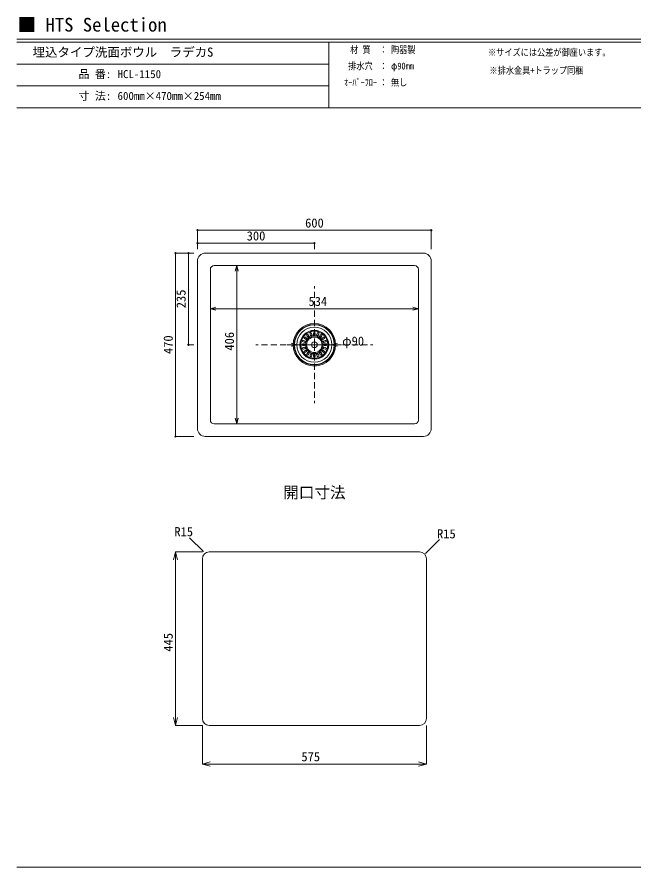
# Model space of a CAD drawing. Units: millimetres, scale not verified, with parts at other scales. Extents: x -1603 to 1603, y -1099 to 1081.
# Drawn here: x -1603 to -22, y -1099 to 1081 of the extents above; entities that cross this region are included whole.
import ezdxf
from ezdxf.enums import TextEntityAlignment as Align

# ---------------------------------------------------------------- set-up
doc = ezdxf.new("R2010")
doc.units = ezdxf.units.MM
doc.header["$LTSCALE"] = 8
doc.header["$PDMODE"] = 32
doc.header["$PDSIZE"] = 3.2
doc.linetypes.add('DASHED2', pattern=[3, 2, -1])
doc.layers.add('0-0', color=7, linetype='Continuous', lineweight=15)
doc.layers.add('F-0', color=7, linetype='Continuous', lineweight=15)
doc.styles.add('ＭＳ ゴシック', font='')
doc.styles.get('ＭＳ ゴシック').set_extended_font_data('MS Gothic')

msp = doc.modelspace()

# ---------------------------------------------------------------- linework, layer by layer
at = {"layer": '0-0'}
for p, q in [((-1140.021, 533.879), (-540.021, 533.879)), ((-1140.021, 533.879), (-1140.021, 485.336)), ((-540.021, 533.879), (-540.021, 485.336)), ((-1140.021, 500.728), (-840.021, 500.728)), ((-1140.021, 500.728), (-1140.021, 485.336)), ((-840.021, 500.728), (-840.021, 485.336)), ((-1196.524, 475.228), (-1196.524, 5.228)), ((-1196.524, 475.228), (-1149.297, 475.228)), ((-1163.505, 475.228), (-1163.505, 240.228)), ((-1163.505, 475.228), (-1149.297, 475.228)), ((-1120.021, 475.228), (-560.021, 475.228)), ((-1140.021, 455.228), (-1140.021, 444.228)), ((-1140.021, 444.228), (-1140.021, 25.228)), ((-1097.021, 443.228), (-583.021, 443.228)), ((-1039.368, 443.228), (-1043.25, 428.739)), ((-1039.368, 443.228), (-1039.368, 37.228)), ((-1039.368, 443.228), (-1035.486, 428.739)), ((-540.021, 455.228), (-540.021, 444.228)), ((-540.021, 25.228), (-540.021, 444.228)), ((-1107.021, 47.228), (-1107.021, 433.228)), ((-1107.021, 422.228), (-1107.021, 411.228)), ((-573.021, 47.228), (-573.021, 433.228)), ((-573.021, 422.228), (-573.021, 411.228)), ((-1107.021, 332.718), (-1092.532, 336.6)), ((-1107.021, 332.718), (-573.021, 332.718)), ((-1107.021, 332.718), (-1092.532, 328.836)), ((-573.021, 332.718), (-587.51, 336.6)), ((-573.021, 332.718), (-587.51, 328.836)), ((-856.333, 259.278), (-859.272, 263.323)), ((-853.097, 261.629), (-856.036, 265.674)), ((-849.648, 263.386), (-851.193, 268.142)), ((-845.844, 264.622), (-847.389, 269.378)), ((-842.021, 265.228), (-842.021, 270.228)), ((-838.021, 265.228), (-838.021, 270.228)), ((-834.197, 264.622), (-832.652, 269.378)), ((-830.393, 263.386), (-828.848, 268.142)), ((-826.944, 261.629), (-824.005, 265.674)), ((-823.708, 259.278), (-820.769, 263.323)), ((-1163.505, 240.228), (-1149.297, 240.228)), ((-885.021, 240.228), (-910.021, 240.228)), ((-885.021, 240.228), (-910.021, 240.228)), ((-899.521, 240.228), (-780.521, 240.228)), ((-885.021, 240.228), (-899.51, 244.11)), ((-885.021, 240.228), (-899.51, 244.11)), ((-885.021, 240.228), (-899.51, 236.346)), ((-885.021, 240.228), (-899.51, 236.346)), ((-885.021, 240.228), (-795.021, 240.228)), ((-885.021, 240.228), (-795.021, 240.228)), ((-865.021, 242.228), (-870.021, 242.228)), ((-864.415, 246.051), (-869.17, 247.596)), ((-863.179, 249.855), (-867.934, 251.401)), ((-861.422, 253.305), (-865.467, 256.243)), ((-859.071, 256.541), (-863.116, 259.48)), ((-820.971, 256.541), (-816.926, 259.48)), ((-818.62, 253.305), (-814.575, 256.243)), ((-816.862, 249.855), (-812.107, 251.401)), ((-815.626, 246.051), (-810.871, 247.596)), ((-815.021, 242.228), (-810.021, 242.228)), ((-815.021, 242.228), (-810.021, 242.228)), ((-795.021, 240.228), (-780.532, 244.11)), ((-795.021, 240.228), (-780.532, 244.11)), ((-795.021, 240.228), (-770.021, 240.228)), ((-795.021, 240.228), (-780.532, 236.346)), ((-795.021, 240.228), (-780.532, 236.346)), ((-865.021, 238.228), (-870.021, 238.228)), ((-864.415, 234.405), (-869.17, 232.86)), ((-863.179, 230.6), (-867.934, 229.055)), ((-861.422, 227.151), (-865.467, 224.212)), ((-859.071, 223.915), (-863.116, 220.976)), ((-856.333, 221.178), (-859.272, 217.133)), ((-853.097, 218.827), (-856.036, 214.782)), ((-826.944, 218.827), (-824.005, 214.782)), ((-823.708, 221.178), (-820.769, 217.133)), ((-820.971, 223.915), (-816.926, 220.976)), ((-818.62, 227.151), (-814.575, 224.212)), ((-816.862, 230.6), (-812.107, 229.055)), ((-815.626, 234.405), (-810.871, 232.86)), ((-815.021, 238.228), (-810.021, 238.228)), ((-815.021, 238.228), (-810.021, 238.228)), ((-849.648, 217.07), (-851.193, 212.314)), ((-845.844, 215.833), (-847.389, 211.078)), ((-842.021, 215.228), (-842.021, 210.228)), ((-838.021, 215.228), (-838.021, 210.228)), ((-834.197, 215.833), (-832.652, 211.078)), ((-830.393, 217.07), (-828.848, 212.314)), ((-1039.368, 37.228), (-1043.25, 51.717)), ((-1039.368, 37.228), (-1035.486, 51.717)), ((-1097.021, 37.228), (-583.021, 37.228)), ((-1196.524, 5.228), (-1149.297, 5.228)), ((-1120.021, 5.228), (-560.021, 5.228)), ((-1125.016, -290.298), (-1160.371, -254.943)), ((-554.424, -294.811), (-519.069, -259.456)), ((-1196.524, -291.159), (-1201.959, -311.443)), ((-1196.524, -291.159), (-1196.524, -736.159)), ((-1196.524, -291.159), (-1191.088, -311.443)), ((-1196.524, -291.159), (-1127.521, -291.159)), ((-570.021, -291.159), (-1110.021, -291.159)), ((-1127.521, -718.659), (-1127.521, -308.659)), ((-552.521, -718.659), (-552.521, -308.659)), ((-1196.524, -736.159), (-1201.959, -715.874)), ((-1196.524, -736.159), (-1191.088, -715.874)), ((-1196.524, -736.159), (-1127.521, -736.159)), ((-1127.521, -835.216), (-1127.521, -736.159)), ((-1110.021, -736.159), (-570.021, -736.159)), ((-552.521, -835.216), (-552.521, -736.159)), ((-1127.521, -835.216), (-1107.236, -829.781)), ((-1127.521, -835.216), (-552.521, -835.216)), ((-1127.521, -835.216), (-1107.236, -840.651)), ((-552.521, -835.216), (-572.805, -829.781)), ((-552.521, -835.216), (-572.805, -840.651))]:
    msp.add_line(p, q, dxfattribs=at)
at = {"layer": '0-0', "linetype": 'DASHED2'}
for q in [(-840.021, 390.228), (-990.021, 240.228), (-690.021, 240.228), (-840.021, 90.228)]:
    msp.add_line((-840.021, 240.228), q, dxfattribs=at)
at = {"layer": '0-0'}
for radius in [54.5, 52, 51, 45, 45, 37, 36.5, 34.5, 22.5, 19.85, 7.5]:
    msp.add_circle((-840.021, 240.228), radius, dxfattribs=at)
for centre, radius, start, end in [((-1120.021, 455.228), 20, 90, 180), ((-560.021, 455.228), 20, 0, 90), ((-1097.021, 433.228), 10, 90, 180), ((-583.021, 433.228), 10, 0, 90), ((-857.654, 264.498), 2, 36, 216), ((-840.021, 240.228), 25.75, 121.54536, 130.45464), ((-854.715, 260.453), 2, 216, 36), ((-849.291, 268.76), 2, 18, 198), ((-840.021, 240.228), 25.75, 103.54536, 112.45464), ((-847.746, 264.004), 2, 198, 18), ((-840.021, 270.228), 2, 0, 180), ((-840.021, 240.228), 25.75, 85.54536, 94.45464), ((-840.021, 265.228), 2, 180, 0), ((-832.295, 264.004), 2, 162, 342), ((-840.021, 240.228), 25.75, 67.54536, 76.45464), ((-830.75, 268.76), 2, 342, 162), ((-825.326, 260.453), 2, 144, 324), ((-840.021, 240.228), 25.75, 49.54536, 58.45464), ((-822.387, 264.498), 2, 324, 144), ((-870.021, 240.228), 2, 90, 270), ((-868.552, 249.498), 2, 72, 252), ((-864.291, 257.862), 2, 54, 234), ((-840.021, 240.228), 25.75, 175.54536, 184.45464), ((-840.021, 240.228), 25.75, 157.54536, 166.45464), ((-865.021, 240.228), 2, 270, 90), ((-863.797, 247.953), 2, 252, 72), ((-840.021, 240.228), 25.75, 139.54536, 148.45464), ((-860.246, 254.923), 2, 234, 54), ((-819.795, 254.923), 2, 126, 306), ((-840.021, 240.228), 25.75, 31.54536, 40.45464), ((-816.244, 247.953), 2, 108, 288), ((-815.021, 240.228), 2, 90, 270), ((-815.021, 240.228), 2, 90, 270), ((-815.75, 257.862), 2, 306, 126), ((-840.021, 240.228), 25.75, 13.54536, 22.45464), ((-840.021, 240.228), 25.75, 355.54536, 4.45464), ((-840.021, 240.228), 25.75, 355.54536, 4.45464), ((-811.489, 249.498), 2, 288, 108), ((-810.021, 240.228), 2, 270, 90), ((-810.021, 240.228), 2, 270, 90), ((-868.552, 230.957), 2, 108, 288), ((-864.291, 222.594), 2, 126, 306), ((-840.021, 240.228), 25.75, 193.54536, 202.45464), ((-863.797, 232.503), 2, 288, 108), ((-840.021, 240.228), 25.75, 211.54536, 220.45464), ((-860.246, 225.533), 2, 306, 126), ((-840.021, 240.228), 25.75, 229.54536, 238.45464), ((-854.715, 220.003), 2, 324, 144), ((-847.746, 216.452), 2, 342, 162), ((-832.295, 216.452), 2, 18, 198), ((-825.326, 220.003), 2, 36, 216), ((-840.021, 240.228), 25.75, 301.54536, 310.45464), ((-819.795, 225.533), 2, 54, 234), ((-840.021, 240.228), 25.75, 319.54536, 328.45464), ((-816.244, 232.503), 2, 72, 252), ((-815.75, 222.594), 2, 234, 54), ((-840.021, 240.228), 25.75, 337.54536, 346.45464), ((-811.489, 230.957), 2, 252, 72), ((-857.654, 215.957), 2, 144, 324), ((-849.291, 211.696), 2, 162, 342), ((-840.021, 240.228), 25.75, 247.54536, 256.45464), ((-840.021, 215.228), 2, 0, 180), ((-840.021, 240.228), 25.75, 265.54536, 274.45464), ((-840.021, 210.228), 2, 180, 0), ((-840.021, 240.228), 25.75, 283.54536, 292.45464), ((-830.75, 211.696), 2, 198, 18), ((-822.387, 215.957), 2, 216, 36), ((-1097.021, 47.228), 10, 180, 270), ((-583.021, 47.228), 10, 270, 0), ((-1120.021, 25.228), 20, 180, 270), ((-560.021, 25.228), 20, 270, 0), ((-1110.021, -308.659), 17.5, 90, 180), ((-570.021, -308.659), 17.5, 0, 90), ((-1110.021, -718.659), 17.5, 180, 270), ((-570.021, -718.659), 17.5, 270, 0)]:
    msp.add_arc(centre, radius, start, end, dxfattribs=at)
for p in [(-1140.021, 533.879), (-540.021, 533.879), (-1140.021, 500.728), (-840.021, 500.728), (-1196.524, 475.228), (-1163.505, 475.228), (-1163.505, 240.228), (-1196.524, 5.228)]:
    msp.add_point(p, dxfattribs=at)
at = {"layer": 'F-0'}
for p, q in [((1603.255, 1024.057), (-1603.338, 1024.057)), ((1603.255, 1016.057), (-1603.338, 1016.057)), ((-803.338, 1016.057), (-803.338, 848.057)), ((-803.338, 960.057), (-1603.338, 960.057)), ((-803.338, 904.057), (-1603.338, 904.057)), ((1603.255, 848.057), (-1603.338, 848.057)), ((-1603.338, -1099.302), (1603.255, -1099.302))]:
    msp.add_line(p, q, dxfattribs=at)

# ---------------------------------------------------------------- texts
at = {"layer": '0-0', "style": 'ＭＳ ゴシック'}
for s, height, p in [('600', 23.46, (-863.771, 533.879)), ('300', 23.46, (-1013.771, 500.728)), ('534', 23.46, (-855.021, 332.718)), ('φ90', 23.46, (-768.668, 230.832)), ('開口寸法', 29.33, (-920.021, -162.179)), ('R15', 23.46, (-1199.328, -258.011)), ('R15', 23.46, (-525.069, -263.456)), ('575', 23.46, (-873.271, -835.216))]:
    msp.add_text(s, height=height, dxfattribs=at).set_placement(p, align=Align.BOTTOM_LEFT)
for s, p in [('235', (-1163.505, 333.978)), ('470', (-1196.524, 216.478)), ('406', (-1039.368, 225.228)), ('445', (-1196.524, -546.909))]:
    msp.add_text(s, height=23.46, rotation=90, dxfattribs=at).set_placement(p, align=Align.BOTTOM_LEFT)
at = {"layer": 'F-0', "style": 'ＭＳ ゴシック'}
for s, height, p in [('■ HTS Selection', 35.19, (-1602.187, 1032.933)), ('埋込タイプ洗面ボウル\u3000ラデカS', 23.46, (-1563.338, 972.057)), ('品 番:', 20.53, (-1445.338, 918.057)), ('HCL-1150', 20.53, (-1345.239, 918.057)), ('寸 法:', 20.53, (-1445.338, 862.057)), ('600mm×470mm×254mm', 20.53, (-1345.239, 862.057))]:
    msp.add_text(s, height=height, dxfattribs=at).set_placement(p, align=Align.BOTTOM_LEFT)
at = {"layer": 'F-0', "style": 'ＭＳ ゴシック', "width": 0.85}
for s, p in [('材 質', (-748.338, 983.057)), ('：', (-673.338, 983.057)), ('陶器製', (-643.338, 983.057)), ('※サイズには公差が御座います。', (-394.174, 976.057)), ('排水穴', (-753.338, 941.057)), ('：', (-673.338, 941.057)), ('φ90mm', (-643.338, 941.057)), ('※排水金具+トラップ同梱', (-390.605, 929.761)), ('ｵｰﾊﾞｰﾌﾛｰ', (-763.338, 899.057)), ('：', (-673.338, 899.057)), ('無し', (-643.338, 899.057))]:
    msp.add_text(s, height=17.6, dxfattribs=at).set_placement(p, align=Align.BOTTOM_LEFT)

doc.saveas('drawing.dxf')
